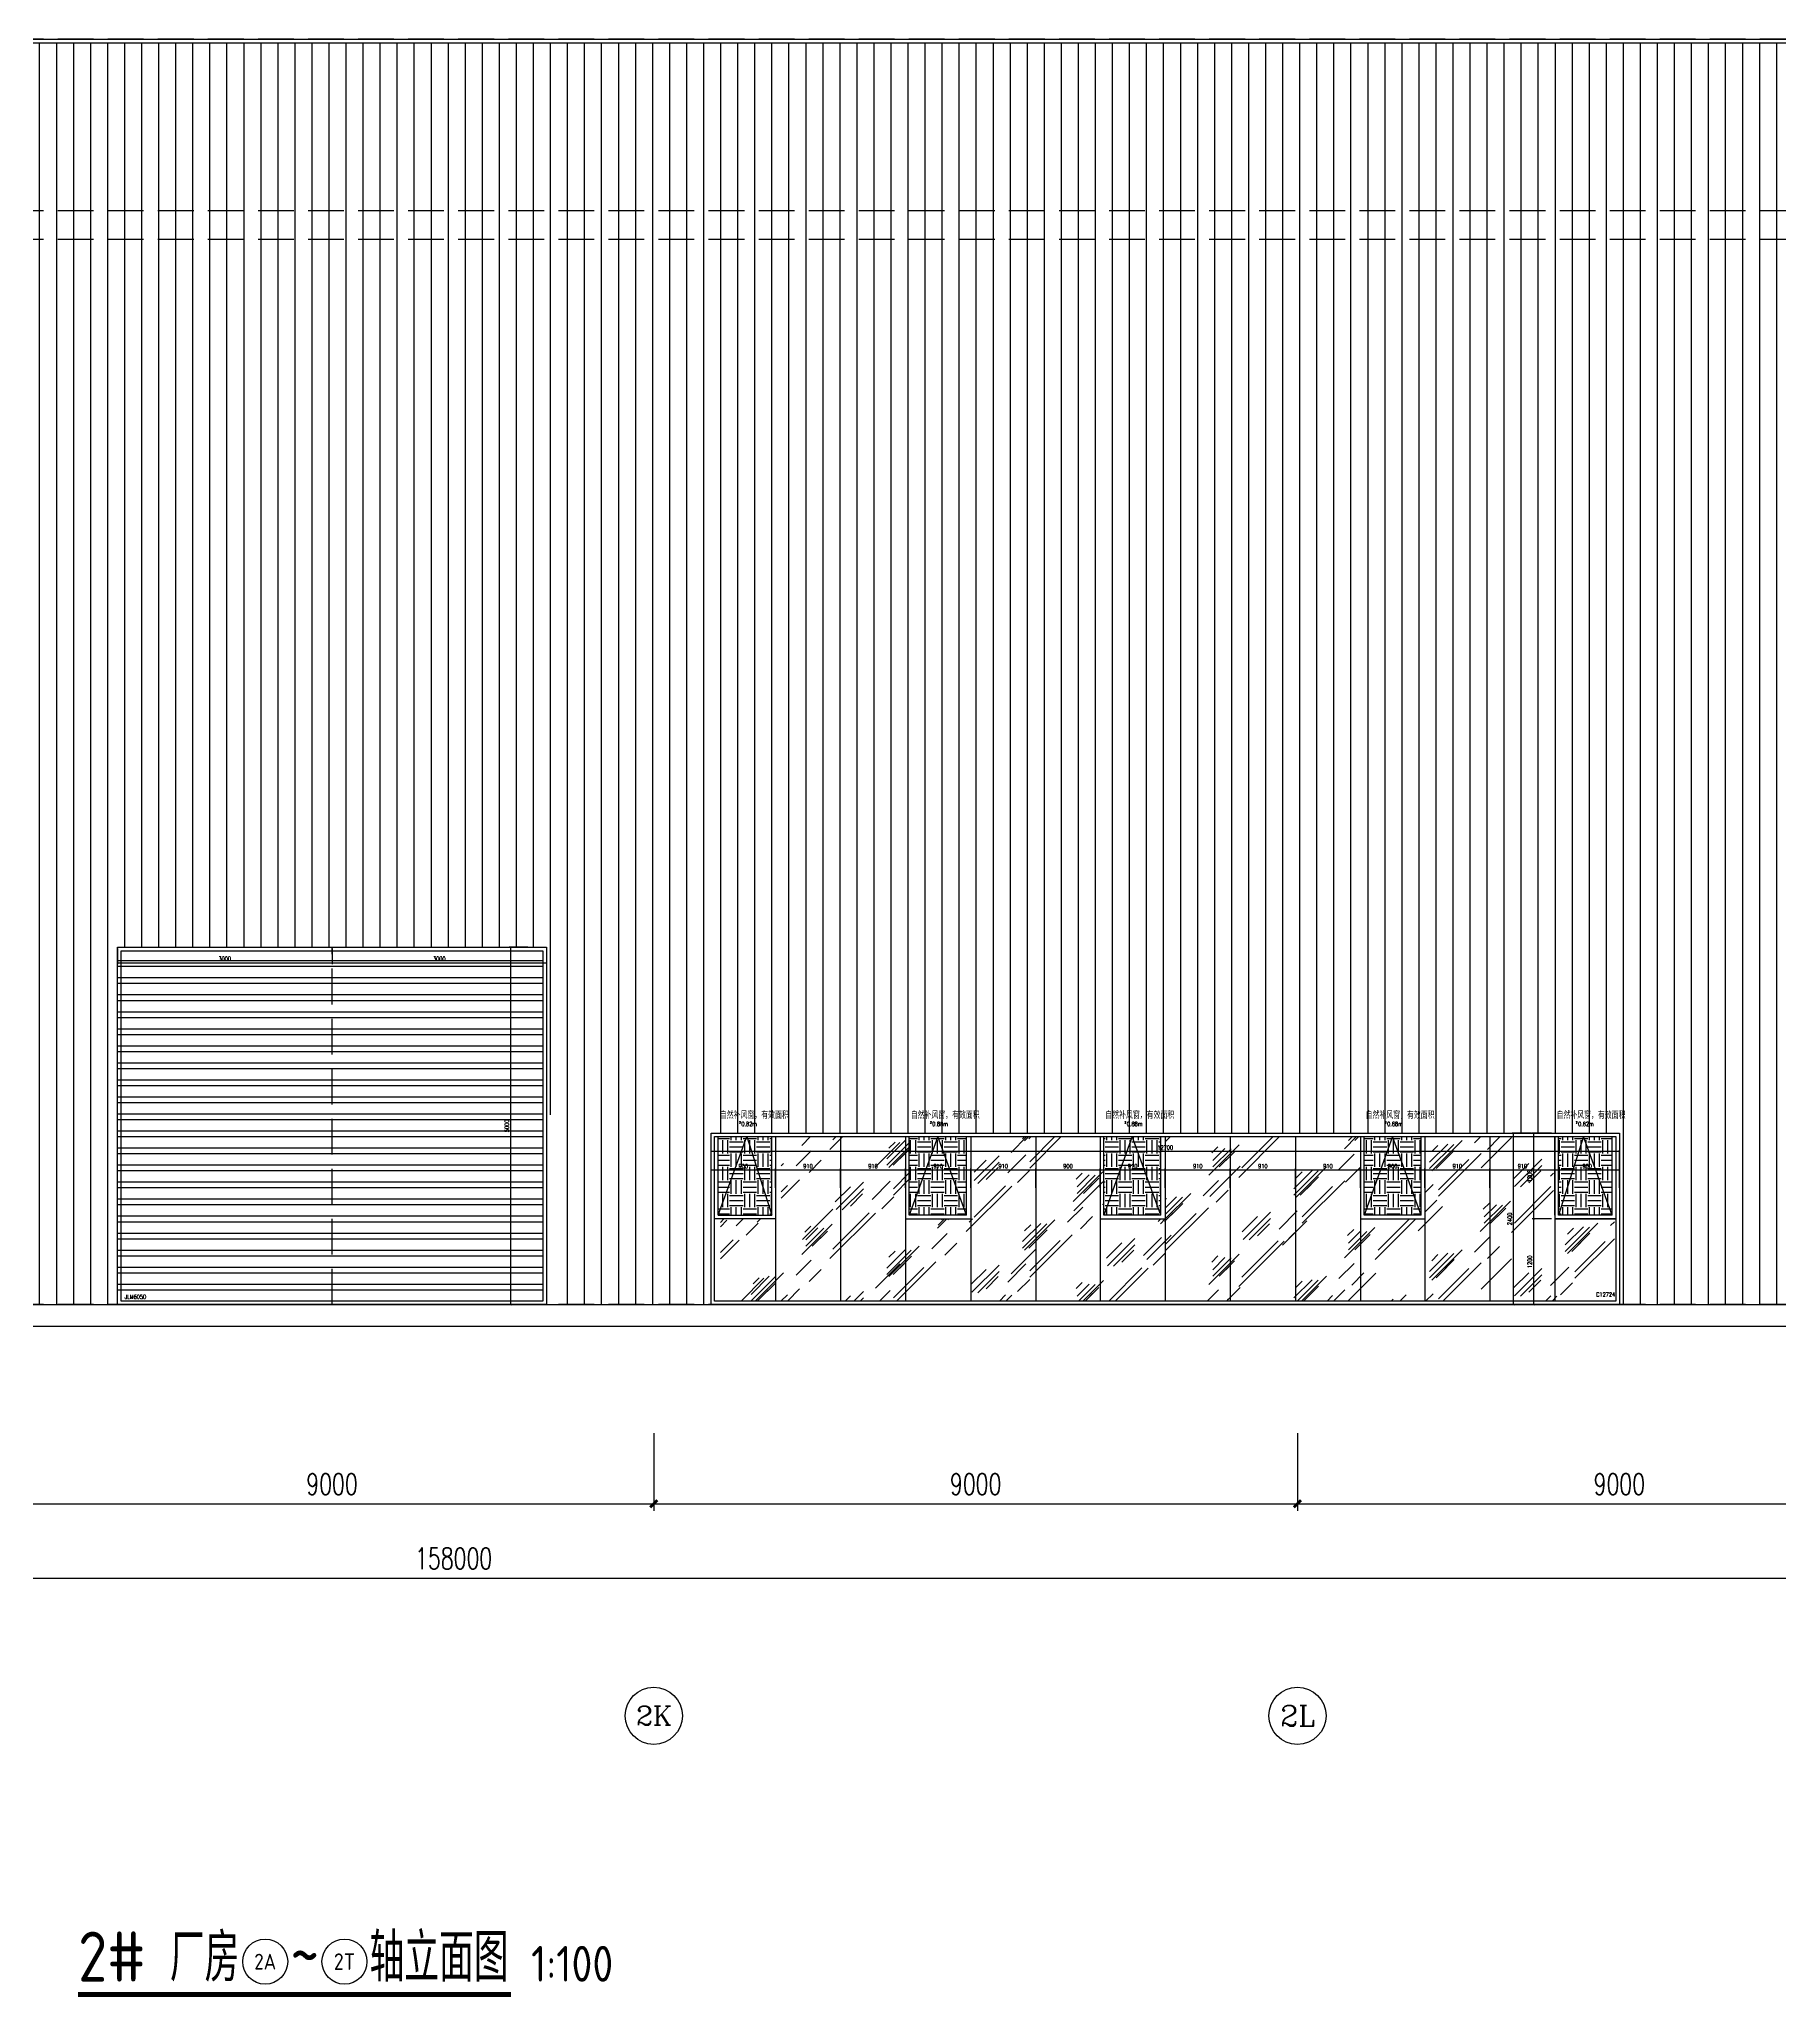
# Model space of a CAD drawing. Extents: x -2377130 to 293730, y -2 to 754590.
# Drawn here: x -830154 to -805815, y 507556 to 534937 of the extents above; entities that cross this region are included whole.
import ezdxf
from ezdxf.enums import TextEntityAlignment as Align

# ---------------------------------------------------------------- set-up
doc = ezdxf.new("R2010")
doc.units = 0
doc.header["$LTSCALE"] = 1000
doc.header["$MEASUREMENT"] = 0
doc.linetypes.add('__DASH', pattern=[0.35, 0.25, -0.1])
doc.linetypes.add('DOTE', pattern=[2.42, 2, -0.2, 0.02, -0.2])
doc.layers.get('Defpoints').update_dxf_attribs({"color": 210})
for name, color, linetype in [('A-AXIS-D', 1, 'Continuous'), ('A-AXIS-DOTE', 14, 'DOTE'), ('A-HATCH-2', 251, 'Continuous'), ('A-LIN-V', 9, 'Continuous'), ('A-WINDOW', 140, 'Continuous'), ('A-门窗表显示尺寸', 160, 'Continuous'), ('AS-WALL', 40, 'Continuous'), ('DIM_SYMB', 3, 'Continuous'), ('PUB_TEXT', 7, 'Continuous'), ('SPACE', 7, 'Continuous'), ('SPACE_HATCH', 8, 'Continuous')]:
    doc.layers.add(name, color=color, linetype=linetype)
doc.layers.add('A-WALL-HATCH', color=8, linetype='Continuous', lineweight=13)
doc.styles.add('_TCH_AXIS', font='COMPLEX', dxfattribs={"bigfont": 'GBCBIG'})
doc.styles.add('_TCH_DIM_T3', font='SIMPLEX', dxfattribs={"width": 0.705882, "bigfont": 'GBCBIG'})
doc.styles.add('_TCH_SPACE', font='SIMPLEX', dxfattribs={"height": 5, "bigfont": 'GBCBIG'})
doc.styles.add('A-DIM_T3', font='SIMPLEX', dxfattribs={"width": 0.705882, "bigfont": 'GBCBIG'})
doc.styles.add('A-STANDARD', font='SIMPLEX', dxfattribs={"bigfont": 'GBCBIG'})
doc.styles.get("Standard").update_dxf_attribs({"font": 'gbenor.shx', "bigfont": 'gbcbig.shx'})
doc.dimstyles.new('_TCH_ARCH&&100', dxfattribs={"dimtxt": 297.5, "dimasz": 100, "dimexe": 100, "dimexo": 100, "dimgap": 126.25, "dimtad": 1, "dimdec": 0, "dimzin": 0, "dimdsep": 46, "dimtxsty": '_TCH_DIM_T3', "dimblk": 'ARCHTICK', "dimcen": 0.09, "dimclrt": 7, "dimazin": 2, "dimtfac": 1, "dimtdec": 0, "dimtix": 1, "dimtmove": 2, "dimatfit": 3, "dimfxl": 0, "dimtolj": 1, "dimtzin": 0, "dimarcsym": 0})
doc.dimstyles.new('A-DIM&&20', dxfattribs={"dimtxt": 59.5, "dimasz": 20, "dimexe": 20, "dimexo": 20, "dimgap": 25.25, "dimtad": 1, "dimdec": 0, "dimzin": 0, "dimdsep": 46, "dimtxsty": 'A-DIM_T3', "dimblk": 'ARCHTICK', "dimcen": 0.09, "dimclrt": 7, "dimazin": 2, "dimtfac": 1, "dimtdec": 0, "dimtix": 1, "dimtmove": 2, "dimatfit": 3, "dimfxl": 0, "dimtolj": 1, "dimtzin": 0, "dimarcsym": 0})
pattern_1 = [(0, (0, 0), (187.5, 187.5), [187.5, -187.5]), (0, (0, 70.31), (187.5, 187.5), [187.5, -187.5]), (0, (0, 140.62), (187.5, 187.5), [187.5, -187.5]), (90, (23.44, 164.06), (-187.5, 187.5), [187.5, -187.5]), (90, (93.75, 164.06), (-187.5, 187.5), [187.5, -187.5]), (90, (164.06, 164.06), (-187.5, 187.5), [187.5, -187.5])]

# ---------------------------------------------------------------- blocks, each defined once
blk = doc.blocks.new('_ArchTick')
at = {"color": 0, "linetype": 'ByBlock', "const_width": 0.4}
blk.add_lwpolyline([(-0.5, -0.5), (0.5, 0.5)], dxfattribs=at)
blk = doc.blocks.new('*D1117')
at = {"layer": 'A-AXIS-D', "color": 0, "lineweight": -2}
for p, q in [((-903359, 515440), (-903359, 513313)), ((-745359, 515440), (-745359, 513313)), ((-903359, 513413), (-745359, 513413))]:
    blk.add_line(p, q, dxfattribs=at)
at = {"layer": 'Defpoints', "color": 0}
for p in [(-903359, 515540), (-745359, 515540), (-745359, 513413)]:
    blk.add_point(p, dxfattribs=at)
at = {"layer": 'A-AXIS-D', "color": 0, "lineweight": -2, "xscale": 100, "yscale": 100, "zscale": 100, "rotation": 180}
blk.add_blockref('_ArchTick', (-903359, 513413), dxfattribs=at)
at = {"layer": 'A-AXIS-D', "color": 0, "lineweight": -2, "xscale": 100, "yscale": 100, "zscale": 100}
blk.add_blockref('_ArchTick', (-745359, 513413), dxfattribs=at)
at = {"layer": 'A-AXIS-D', "color": 7, "insert": (-824359, 513688), "char_height": 297.5, "attachment_point": 5, "style": '_TCH_DIM_T3'}
blk.add_mtext('\\A1;158000', dxfattribs=at)
blk = doc.blocks.new('*D1104')
at = {"layer": 'A-AXIS-D', "color": 0, "lineweight": -2}
for p, q in [((-812559, 515440), (-812559, 514353)), ((-803559, 515440), (-803559, 514353)), ((-812559, 514453), (-803559, 514453))]:
    blk.add_line(p, q, dxfattribs=at)
at = {"layer": 'Defpoints', "color": 0}
for p in [(-812559, 515540), (-803559, 515540), (-803559, 514453)]:
    blk.add_point(p, dxfattribs=at)
at = {"layer": 'A-AXIS-D', "color": 0, "lineweight": -2, "xscale": 100, "yscale": 100, "zscale": 100, "rotation": 180}
blk.add_blockref('_ArchTick', (-812559, 514453), dxfattribs=at)
at = {"layer": 'A-AXIS-D', "color": 0, "lineweight": -2, "xscale": 100, "yscale": 100, "zscale": 100}
blk.add_blockref('_ArchTick', (-803559, 514453), dxfattribs=at)
at = {"layer": 'A-AXIS-D', "color": 7, "insert": (-808059, 514728), "char_height": 297.5, "attachment_point": 5, "style": '_TCH_DIM_T3'}
blk.add_mtext('\\A1;9000', dxfattribs=at)
blk = doc.blocks.new('*D1103')
at = {"layer": 'A-AXIS-D', "color": 0, "lineweight": -2}
for p, q in [((-821559, 515440), (-821559, 514353)), ((-812559, 515440), (-812559, 514353)), ((-821559, 514453), (-812559, 514453))]:
    blk.add_line(p, q, dxfattribs=at)
at = {"layer": 'Defpoints', "color": 0}
for p in [(-821559, 515540), (-812559, 515540), (-812559, 514453)]:
    blk.add_point(p, dxfattribs=at)
at = {"layer": 'A-AXIS-D', "color": 0, "lineweight": -2, "xscale": 100, "yscale": 100, "zscale": 100, "rotation": 180}
blk.add_blockref('_ArchTick', (-821559, 514453), dxfattribs=at)
at = {"layer": 'A-AXIS-D', "color": 0, "lineweight": -2, "xscale": 100, "yscale": 100, "zscale": 100}
blk.add_blockref('_ArchTick', (-812559, 514453), dxfattribs=at)
at = {"layer": 'A-AXIS-D', "color": 7, "insert": (-817059, 514728), "char_height": 297.5, "attachment_point": 5, "style": '_TCH_DIM_T3'}
blk.add_mtext('\\A1;9000', dxfattribs=at)
blk = doc.blocks.new('*D1102')
at = {"layer": 'A-AXIS-D', "color": 0, "lineweight": -2}
for p, q in [((-830559, 515440), (-830559, 514353)), ((-821559, 515440), (-821559, 514353)), ((-830559, 514453), (-821559, 514453))]:
    blk.add_line(p, q, dxfattribs=at)
at = {"layer": 'Defpoints', "color": 0}
for p in [(-830559, 515540), (-821559, 515540), (-821559, 514453)]:
    blk.add_point(p, dxfattribs=at)
at = {"layer": 'A-AXIS-D', "color": 0, "lineweight": -2, "xscale": 100, "yscale": 100, "zscale": 100, "rotation": 180}
blk.add_blockref('_ArchTick', (-830559, 514453), dxfattribs=at)
at = {"layer": 'A-AXIS-D', "color": 0, "lineweight": -2, "xscale": 100, "yscale": 100, "zscale": 100}
blk.add_blockref('_ArchTick', (-821559, 514453), dxfattribs=at)
at = {"layer": 'A-AXIS-D', "color": 7, "insert": (-826059, 514728), "char_height": 297.5, "attachment_point": 5, "style": '_TCH_DIM_T3'}
blk.add_mtext('\\A1;9000', dxfattribs=at)
blk = doc.blocks.new('*D928')
at = {"layer": 'A-门窗表显示尺寸', "color": 0, "lineweight": -2}
for p, q in [((-809289, 519637), (-809557, 519637)), ((-809537, 517237), (-809537, 519637)), ((-809289, 517237), (-809557, 517237))]:
    blk.add_line(p, q, dxfattribs=at)
at = {"layer": 'Defpoints', "color": 0}
for p in [(-809537, 519637), (-809269, 519637), (-809269, 517237)]:
    blk.add_point(p, dxfattribs=at)
at = {"layer": 'A-门窗表显示尺寸', "color": 0, "lineweight": -2, "xscale": 20, "yscale": 20, "zscale": 20}
for p, rotation in [((-809537, 519637), 90), ((-809537, 517237), 270)]:
    blk.add_blockref('_ArchTick', p, dxfattribs=dict(at, rotation=rotation))
at = {"layer": 'A-门窗表显示尺寸', "color": 7, "insert": (-809592, 518437), "char_height": 59.5, "attachment_point": 5, "rotation": 90, "style": 'A-DIM_T3'}
blk.add_mtext('\\A1;2400', dxfattribs=at)
blk = doc.blocks.new('*D929')
at = {"layer": 'A-门窗表显示尺寸', "color": 0, "lineweight": -2}
for p, q in [((-820759, 519132), (-820759, 519400)), ((-808059, 519380), (-820759, 519380)), ((-808059, 519132), (-808059, 519400))]:
    blk.add_line(p, q, dxfattribs=at)
at = {"layer": 'Defpoints', "color": 0}
for p in [(-820759, 519380), (-820759, 519112), (-808059, 519112)]:
    blk.add_point(p, dxfattribs=at)
at = {"layer": 'A-门窗表显示尺寸', "color": 0, "lineweight": -2, "xscale": 20, "yscale": 20, "zscale": 20}
for p, rotation in [((-820759, 519380), 180.0000000001045), ((-808059, 519380), 1.045563635670987e-10)]:
    blk.add_blockref('_ArchTick', p, dxfattribs=dict(at, rotation=rotation))
at = {"layer": 'A-门窗表显示尺寸', "color": 7, "insert": (-814409, 519435), "char_height": 59.5, "attachment_point": 5, "style": 'A-DIM_T3'}
blk.add_mtext('\\A1;12700', dxfattribs=at)
blk = doc.blocks.new('*D930')
at = {"layer": 'A-门窗表显示尺寸', "color": 0, "lineweight": -2}
for p, q in [((-808959, 518872), (-808959, 519140)), ((-808059, 519120), (-808959, 519120)), ((-808059, 518872), (-808059, 519140))]:
    blk.add_line(p, q, dxfattribs=at)
at = {"layer": 'Defpoints', "color": 0}
for p in [(-808959, 519120), (-808959, 518852), (-808059, 518852)]:
    blk.add_point(p, dxfattribs=at)
at = {"layer": 'A-门窗表显示尺寸', "color": 0, "lineweight": -2, "xscale": 20, "yscale": 20, "zscale": 20}
for p, rotation in [((-808959, 519120), 180.0000000001038), ((-808059, 519120), 1.037570029893686e-10)]:
    blk.add_blockref('_ArchTick', p, dxfattribs=dict(at, rotation=rotation))
at = {"layer": 'A-门窗表显示尺寸', "color": 7, "insert": (-808509, 519175), "char_height": 59.5, "attachment_point": 5, "style": 'A-DIM_T3'}
blk.add_mtext('\\A1;900', dxfattribs=at)
blk = doc.blocks.new('*D937')
at = {"layer": 'A-门窗表显示尺寸', "color": 0, "lineweight": -2}
for p, q in [((-809869, 518872), (-809869, 519140)), ((-808959, 519120), (-809869, 519120)), ((-808959, 518872), (-808959, 519140))]:
    blk.add_line(p, q, dxfattribs=at)
at = {"layer": 'Defpoints', "color": 0}
for p in [(-809869, 519120), (-809869, 518852), (-808959, 518852)]:
    blk.add_point(p, dxfattribs=at)
at = {"layer": 'A-门窗表显示尺寸', "color": 0, "lineweight": -2, "xscale": 20, "yscale": 20, "zscale": 20}
for p, rotation in [((-809869, 519120), 180.0000000001026), ((-808959, 519120), 1.025579621227735e-10)]:
    blk.add_blockref('_ArchTick', p, dxfattribs=dict(at, rotation=rotation))
at = {"layer": 'A-门窗表显示尺寸', "color": 7, "insert": (-809414, 519175), "char_height": 59.5, "attachment_point": 5, "style": 'A-DIM_T3'}
blk.add_mtext('\\A1;910', dxfattribs=at)
blk = doc.blocks.new('*D938')
at = {"layer": 'A-门窗表显示尺寸', "color": 0, "lineweight": -2}
for p, q in [((-810779, 518872), (-810779, 519140)), ((-809869, 519120), (-810779, 519120)), ((-809869, 518872), (-809869, 519140))]:
    blk.add_line(p, q, dxfattribs=at)
at = {"layer": 'Defpoints', "color": 0}
for p in [(-810779, 519120), (-810779, 518852), (-809869, 518852)]:
    blk.add_point(p, dxfattribs=at)
at = {"layer": 'A-门窗表显示尺寸', "color": 0, "lineweight": -2, "xscale": 20, "yscale": 20, "zscale": 20}
for p, rotation in [((-810779, 519120), 180.0000000001026), ((-809869, 519120), 1.025579621227735e-10)]:
    blk.add_blockref('_ArchTick', p, dxfattribs=dict(at, rotation=rotation))
at = {"layer": 'A-门窗表显示尺寸', "color": 7, "insert": (-810324, 519175), "char_height": 59.5, "attachment_point": 5, "style": 'A-DIM_T3'}
blk.add_mtext('\\A1;910', dxfattribs=at)
blk = doc.blocks.new('*D939')
at = {"layer": 'A-门窗表显示尺寸', "color": 0, "lineweight": -2}
for p, q in [((-811679, 518872), (-811679, 519140)), ((-810779, 519120), (-811679, 519120)), ((-810779, 518872), (-810779, 519140))]:
    blk.add_line(p, q, dxfattribs=at)
at = {"layer": 'Defpoints', "color": 0}
for p in [(-811679, 519120), (-811679, 518852), (-810779, 518852)]:
    blk.add_point(p, dxfattribs=at)
at = {"layer": 'A-门窗表显示尺寸', "color": 0, "lineweight": -2, "xscale": 20, "yscale": 20, "zscale": 20}
for p, rotation in [((-811679, 519120), 180.0000000001038), ((-810779, 519120), 1.037570029893686e-10)]:
    blk.add_blockref('_ArchTick', p, dxfattribs=dict(at, rotation=rotation))
at = {"layer": 'A-门窗表显示尺寸', "color": 7, "insert": (-811229, 519175), "char_height": 59.5, "attachment_point": 5, "style": 'A-DIM_T3'}
blk.add_mtext('\\A1;900', dxfattribs=at)
blk = doc.blocks.new('*D940')
at = {"layer": 'A-门窗表显示尺寸', "color": 0, "lineweight": -2}
for p, q in [((-812589, 518872), (-812589, 519140)), ((-811679, 519120), (-812589, 519120)), ((-811679, 518872), (-811679, 519140))]:
    blk.add_line(p, q, dxfattribs=at)
at = {"layer": 'Defpoints', "color": 0}
for p in [(-812589, 519120), (-812589, 518852), (-811679, 518852)]:
    blk.add_point(p, dxfattribs=at)
at = {"layer": 'A-门窗表显示尺寸', "color": 0, "lineweight": -2, "xscale": 20, "yscale": 20, "zscale": 20}
for p, rotation in [((-812589, 519120), 180.0000000001026), ((-811679, 519120), 1.025579621227735e-10)]:
    blk.add_blockref('_ArchTick', p, dxfattribs=dict(at, rotation=rotation))
at = {"layer": 'A-门窗表显示尺寸', "color": 7, "insert": (-812134, 519175), "char_height": 59.5, "attachment_point": 5, "style": 'A-DIM_T3'}
blk.add_mtext('\\A1;910', dxfattribs=at)
blk = doc.blocks.new('*D941')
at = {"layer": 'A-门窗表显示尺寸', "color": 0, "lineweight": -2}
for p, q in [((-813499, 518872), (-813499, 519140)), ((-812589, 519120), (-813499, 519120)), ((-812589, 518872), (-812589, 519140))]:
    blk.add_line(p, q, dxfattribs=at)
at = {"layer": 'Defpoints', "color": 0}
for p in [(-813499, 519120), (-813499, 518852), (-812589, 518852)]:
    blk.add_point(p, dxfattribs=at)
at = {"layer": 'A-门窗表显示尺寸', "color": 0, "lineweight": -2, "xscale": 20, "yscale": 20, "zscale": 20}
for p, rotation in [((-813499, 519120), 180.0000000001026), ((-812589, 519120), 1.025579621227735e-10)]:
    blk.add_blockref('_ArchTick', p, dxfattribs=dict(at, rotation=rotation))
at = {"layer": 'A-门窗表显示尺寸', "color": 7, "insert": (-813044, 519175), "char_height": 59.5, "attachment_point": 5, "style": 'A-DIM_T3'}
blk.add_mtext('\\A1;910', dxfattribs=at)
blk = doc.blocks.new('*D942')
at = {"layer": 'A-门窗表显示尺寸', "color": 0, "lineweight": -2}
for p, q in [((-814409, 518872), (-814409, 519140)), ((-813499, 519120), (-814409, 519120)), ((-813499, 518872), (-813499, 519140))]:
    blk.add_line(p, q, dxfattribs=at)
at = {"layer": 'Defpoints', "color": 0}
for p in [(-814409, 519120), (-814409, 518852), (-813499, 518852)]:
    blk.add_point(p, dxfattribs=at)
at = {"layer": 'A-门窗表显示尺寸', "color": 0, "lineweight": -2, "xscale": 20, "yscale": 20, "zscale": 20}
for p, rotation in [((-814409, 519120), 180.0000000001026), ((-813499, 519120), 1.025579621227735e-10)]:
    blk.add_blockref('_ArchTick', p, dxfattribs=dict(at, rotation=rotation))
at = {"layer": 'A-门窗表显示尺寸', "color": 7, "insert": (-813954, 519175), "char_height": 59.5, "attachment_point": 5, "style": 'A-DIM_T3'}
blk.add_mtext('\\A1;910', dxfattribs=at)
blk = doc.blocks.new('*D943')
at = {"layer": 'A-门窗表显示尺寸', "color": 0, "lineweight": -2}
for p, q in [((-815319, 518872), (-815319, 519140)), ((-814409, 519120), (-815319, 519120)), ((-814409, 518872), (-814409, 519140))]:
    blk.add_line(p, q, dxfattribs=at)
at = {"layer": 'Defpoints', "color": 0}
for p in [(-815319, 519120), (-815319, 518852), (-814409, 518852)]:
    blk.add_point(p, dxfattribs=at)
at = {"layer": 'A-门窗表显示尺寸', "color": 0, "lineweight": -2, "xscale": 20, "yscale": 20, "zscale": 20}
for p, rotation in [((-815319, 519120), 180.0000000001026), ((-814409, 519120), 1.025579621227735e-10)]:
    blk.add_blockref('_ArchTick', p, dxfattribs=dict(at, rotation=rotation))
at = {"layer": 'A-门窗表显示尺寸', "color": 7, "insert": (-814864, 519175), "char_height": 59.5, "attachment_point": 5, "style": 'A-DIM_T3'}
blk.add_mtext('\\A1;910', dxfattribs=at)
blk = doc.blocks.new('*D944')
at = {"layer": 'A-门窗表显示尺寸', "color": 0, "lineweight": -2}
for p, q in [((-816219, 518872), (-816219, 519140)), ((-815319, 519120), (-816219, 519120)), ((-815319, 518872), (-815319, 519140))]:
    blk.add_line(p, q, dxfattribs=at)
at = {"layer": 'Defpoints', "color": 0}
for p in [(-816219, 519120), (-816219, 518852), (-815319, 518852)]:
    blk.add_point(p, dxfattribs=at)
at = {"layer": 'A-门窗表显示尺寸', "color": 0, "lineweight": -2, "xscale": 20, "yscale": 20, "zscale": 20}
for p, rotation in [((-816219, 519120), 180.0000000001038), ((-815319, 519120), 1.037570029893686e-10)]:
    blk.add_blockref('_ArchTick', p, dxfattribs=dict(at, rotation=rotation))
at = {"layer": 'A-门窗表显示尺寸', "color": 7, "insert": (-815769, 519175), "char_height": 59.5, "attachment_point": 5, "style": 'A-DIM_T3'}
blk.add_mtext('\\A1;900', dxfattribs=at)
blk = doc.blocks.new('*D945')
at = {"layer": 'A-门窗表显示尺寸', "color": 0, "lineweight": -2}
for p, q in [((-817129, 518872), (-817129, 519140)), ((-816219, 519120), (-817129, 519120)), ((-816219, 518872), (-816219, 519140))]:
    blk.add_line(p, q, dxfattribs=at)
at = {"layer": 'Defpoints', "color": 0}
for p in [(-817129, 519120), (-817129, 518852), (-816219, 518852)]:
    blk.add_point(p, dxfattribs=at)
at = {"layer": 'A-门窗表显示尺寸', "color": 0, "lineweight": -2, "xscale": 20, "yscale": 20, "zscale": 20}
for p, rotation in [((-817129, 519120), 180.0000000001026), ((-816219, 519120), 1.025579621227735e-10)]:
    blk.add_blockref('_ArchTick', p, dxfattribs=dict(at, rotation=rotation))
at = {"layer": 'A-门窗表显示尺寸', "color": 7, "insert": (-816674, 519175), "char_height": 59.5, "attachment_point": 5, "style": 'A-DIM_T3'}
blk.add_mtext('\\A1;910', dxfattribs=at)
blk = doc.blocks.new('*D931')
at = {"layer": 'A-门窗表显示尺寸', "color": 0, "lineweight": -2}
for p, q in [((-818039, 518872), (-818039, 519140)), ((-817129, 519120), (-818039, 519120)), ((-817129, 518872), (-817129, 519140))]:
    blk.add_line(p, q, dxfattribs=at)
at = {"layer": 'Defpoints', "color": 0}
for p in [(-818039, 519120), (-818039, 518852), (-817129, 518852)]:
    blk.add_point(p, dxfattribs=at)
at = {"layer": 'A-门窗表显示尺寸', "color": 0, "lineweight": -2, "xscale": 20, "yscale": 20, "zscale": 20}
for p, rotation in [((-818039, 519120), 180.0000000001026), ((-817129, 519120), 1.025579621227735e-10)]:
    blk.add_blockref('_ArchTick', p, dxfattribs=dict(at, rotation=rotation))
at = {"layer": 'A-门窗表显示尺寸', "color": 7, "insert": (-817584, 519175), "char_height": 59.5, "attachment_point": 5, "style": 'A-DIM_T3'}
blk.add_mtext('\\A1;910', dxfattribs=at)
blk = doc.blocks.new('*D932')
at = {"layer": 'A-门窗表显示尺寸', "color": 0, "lineweight": -2}
for p, q in [((-818949, 518872), (-818949, 519140)), ((-818039, 519120), (-818949, 519120)), ((-818039, 518872), (-818039, 519140))]:
    blk.add_line(p, q, dxfattribs=at)
at = {"layer": 'Defpoints', "color": 0}
for p in [(-818949, 519120), (-818949, 518852), (-818039, 518852)]:
    blk.add_point(p, dxfattribs=at)
at = {"layer": 'A-门窗表显示尺寸', "color": 0, "lineweight": -2, "xscale": 20, "yscale": 20, "zscale": 20}
for p, rotation in [((-818949, 519120), 180.0000000001026), ((-818039, 519120), 1.025579621227735e-10)]:
    blk.add_blockref('_ArchTick', p, dxfattribs=dict(at, rotation=rotation))
at = {"layer": 'A-门窗表显示尺寸', "color": 7, "insert": (-818494, 519175), "char_height": 59.5, "attachment_point": 5, "style": 'A-DIM_T3'}
blk.add_mtext('\\A1;910', dxfattribs=at)
blk = doc.blocks.new('*D933')
at = {"layer": 'A-门窗表显示尺寸', "color": 0, "lineweight": -2}
for p, q in [((-819859, 518872), (-819859, 519140)), ((-818949, 519120), (-819859, 519120)), ((-818949, 518872), (-818949, 519140))]:
    blk.add_line(p, q, dxfattribs=at)
at = {"layer": 'Defpoints', "color": 0}
for p in [(-819859, 519120), (-819859, 518852), (-818949, 518852)]:
    blk.add_point(p, dxfattribs=at)
at = {"layer": 'A-门窗表显示尺寸', "color": 0, "lineweight": -2, "xscale": 20, "yscale": 20, "zscale": 20}
for p, rotation in [((-819859, 519120), 180.0000000001026), ((-818949, 519120), 1.025579621227735e-10)]:
    blk.add_blockref('_ArchTick', p, dxfattribs=dict(at, rotation=rotation))
at = {"layer": 'A-门窗表显示尺寸', "color": 7, "insert": (-819404, 519175), "char_height": 59.5, "attachment_point": 5, "style": 'A-DIM_T3'}
blk.add_mtext('\\A1;910', dxfattribs=at)
blk = doc.blocks.new('*D934')
at = {"layer": 'A-门窗表显示尺寸', "color": 0, "lineweight": -2}
for p, q in [((-820759, 518872), (-820759, 519140)), ((-819859, 519120), (-820759, 519120)), ((-819859, 518872), (-819859, 519140))]:
    blk.add_line(p, q, dxfattribs=at)
at = {"layer": 'Defpoints', "color": 0}
for p in [(-820759, 519120), (-820759, 518852), (-819859, 518852)]:
    blk.add_point(p, dxfattribs=at)
at = {"layer": 'A-门窗表显示尺寸', "color": 0, "lineweight": -2, "xscale": 20, "yscale": 20, "zscale": 20}
for p, rotation in [((-820759, 519120), 180.0000000001038), ((-819859, 519120), 1.037570029893686e-10)]:
    blk.add_blockref('_ArchTick', p, dxfattribs=dict(at, rotation=rotation))
at = {"layer": 'A-门窗表显示尺寸', "color": 7, "insert": (-820309, 519175), "char_height": 59.5, "attachment_point": 5, "style": 'A-DIM_T3'}
blk.add_mtext('\\A1;900', dxfattribs=at)
blk = doc.blocks.new('*D935')
at = {"layer": 'A-门窗表显示尺寸', "color": 0, "lineweight": -2}
for p, q in [((-809009, 518437), (-809277, 518437)), ((-809257, 517237), (-809257, 518437)), ((-809009, 517237), (-809277, 517237))]:
    blk.add_line(p, q, dxfattribs=at)
at = {"layer": 'Defpoints', "color": 0}
for p in [(-809257, 518437), (-808989, 518437), (-808989, 517237)]:
    blk.add_point(p, dxfattribs=at)
at = {"layer": 'A-门窗表显示尺寸', "color": 0, "lineweight": -2, "xscale": 20, "yscale": 20, "zscale": 20}
for p, rotation in [((-809257, 518437), 90), ((-809257, 517237), 270)]:
    blk.add_blockref('_ArchTick', p, dxfattribs=dict(at, rotation=rotation))
at = {"layer": 'A-门窗表显示尺寸', "color": 7, "insert": (-809312, 517837), "char_height": 59.5, "attachment_point": 5, "rotation": 90, "style": 'A-DIM_T3'}
blk.add_mtext('\\A1;1200', dxfattribs=at)
blk = doc.blocks.new('*D936')
at = {"layer": 'A-门窗表显示尺寸', "color": 0, "lineweight": -2}
for p, q in [((-809009, 519637), (-809277, 519637)), ((-809257, 518437), (-809257, 519637)), ((-809009, 518437), (-809277, 518437))]:
    blk.add_line(p, q, dxfattribs=at)
at = {"layer": 'Defpoints', "color": 0}
for p in [(-809257, 519637), (-808989, 519637), (-808989, 518437)]:
    blk.add_point(p, dxfattribs=at)
at = {"layer": 'A-门窗表显示尺寸', "color": 0, "lineweight": -2, "xscale": 20, "yscale": 20, "zscale": 20}
for p, rotation in [((-809257, 519637), 90), ((-809257, 518437), 270)]:
    blk.add_blockref('_ArchTick', p, dxfattribs=dict(at, rotation=rotation))
at = {"layer": 'A-门窗表显示尺寸', "color": 7, "insert": (-809312, 519037), "char_height": 59.5, "attachment_point": 5, "rotation": 90, "style": 'A-DIM_T3'}
blk.add_mtext('\\A1;1200', dxfattribs=at)
blk = doc.blocks.new('*D1039')
at = {"layer": 'A-门窗表显示尺寸', "color": 0, "lineweight": -2}
for p, q in [((-826059, 522217), (-826059, 522000)), ((-823059, 522217), (-823059, 522000)), ((-826059, 522020), (-823059, 522020))]:
    blk.add_line(p, q, dxfattribs=at)
at = {"layer": 'Defpoints', "color": 0}
for p in [(-826059, 522237), (-823059, 522237), (-823059, 522020)]:
    blk.add_point(p, dxfattribs=at)
at = {"layer": 'A-门窗表显示尺寸', "color": 0, "lineweight": -2, "xscale": 20, "yscale": 20, "zscale": 20, "rotation": 180}
blk.add_blockref('_ArchTick', (-826059, 522020), dxfattribs=at)
at = {"layer": 'A-门窗表显示尺寸', "color": 0, "lineweight": -2, "xscale": 20, "yscale": 20, "zscale": 20}
blk.add_blockref('_ArchTick', (-823059, 522020), dxfattribs=at)
at = {"layer": 'A-门窗表显示尺寸', "color": 7, "insert": (-824559, 522075), "char_height": 59.5, "attachment_point": 5, "style": 'A-DIM_T3'}
blk.add_mtext('\\A1;3000', dxfattribs=at)
blk = doc.blocks.new('*D1040')
at = {"layer": 'A-门窗表显示尺寸', "color": 0, "lineweight": -2}
for p, q in [((-829059, 522217), (-829059, 522000)), ((-826059, 522217), (-826059, 522000)), ((-829059, 522020), (-826059, 522020))]:
    blk.add_line(p, q, dxfattribs=at)
at = {"layer": 'Defpoints', "color": 0}
for p in [(-829059, 522237), (-826059, 522237), (-826059, 522020)]:
    blk.add_point(p, dxfattribs=at)
at = {"layer": 'A-门窗表显示尺寸', "color": 0, "lineweight": -2, "xscale": 20, "yscale": 20, "zscale": 20, "rotation": 180}
blk.add_blockref('_ArchTick', (-829059, 522020), dxfattribs=at)
at = {"layer": 'A-门窗表显示尺寸', "color": 0, "lineweight": -2, "xscale": 20, "yscale": 20, "zscale": 20}
blk.add_blockref('_ArchTick', (-826059, 522020), dxfattribs=at)
at = {"layer": 'A-门窗表显示尺寸', "color": 7, "insert": (-827559, 522075), "char_height": 59.5, "attachment_point": 5, "style": 'A-DIM_T3'}
blk.add_mtext('\\A1;3000', dxfattribs=at)
blk = doc.blocks.new('*D1041')
at = {"layer": 'A-门窗表显示尺寸', "color": 0, "lineweight": -2}
for p, q in [((-823319, 522237), (-823580, 522237)), ((-823560, 517237), (-823560, 522237)), ((-823319, 517237), (-823580, 517237))]:
    blk.add_line(p, q, dxfattribs=at)
at = {"layer": 'Defpoints', "color": 0}
for p in [(-823560, 522237), (-823299, 522237), (-823299, 517237)]:
    blk.add_point(p, dxfattribs=at)
at = {"layer": 'A-门窗表显示尺寸', "color": 0, "lineweight": -2, "xscale": 20, "yscale": 20, "zscale": 20}
for p, rotation in [((-823560, 522237), 90), ((-823560, 517237), 270)]:
    blk.add_blockref('_ArchTick', p, dxfattribs=dict(at, rotation=rotation))
at = {"layer": 'A-门窗表显示尺寸', "color": 7, "insert": (-823615, 519737), "char_height": 59.5, "attachment_point": 5, "rotation": 90, "style": 'A-DIM_T3'}
blk.add_mtext('\\A1;5000', dxfattribs=at)

msp = doc.modelspace()

# ---------------------------------------------------------------- hatches: boundary and pattern name
at = {"layer": 'A-HATCH-2'}
h = msp.add_hatch(dxfattribs=at)
h.set_pattern_fill('ANSI32', color=8, scale=50, angle=45)
h.set_pattern_definition([(180, (814920.83, 6e-11), (-1e-14, -238.125), []), (180, (814841.46, 79.38), (-1e-14, -238.125), [])])
h.paths.add_polyline_path([(-829059.3, 522187.5), (-823109.3, 522187.5), (-823109.3, 517287.5), (-829059.3, 517287.5)])
at = {"layer": 'A-WALL-HATCH'}
h = msp.add_hatch(dxfattribs=at)
h.set_pattern_fill('玻璃2', color=8, scale=100)
h.set_pattern_definition([(45, (1845629.7, 60), (0, 1527.35065), [600, -360, 600, -360, 240, -523.28157]), (45, (1845599.7, 90), (0, 1527.35065), [480, -600, 360, -360, 420, -463.28157]), (45, (1845599.7, 180), (0, 1527.35065), [360, -720, 240, -360, 540, -463.28157]), (45, (1845689.7, 90), (0, 1527.35065), [360, -720, 300, -1303.2815]), (45, (1845779.7, 180), (0, 1527.35065), [180, -900, 120, -1483.2815]), (45, (1845629.7, 330), (0, 1527.35065), [120, -900, 120, -480, 300, -763.28157]), (45, (1846169.7, 240), (0, 1527.35065), [600, -900, 720, -475.28157]), (45, (1846169.7, 150), (0, 1527.35065), [840, -600, 900, -355.28157]), (45, (1846319.7, 270), (0, -1697.0563), [600, -840, 480, -763.28157]), (45, (1846229.7, 450), (0, 1527.35065), [300, -1200, 360, -823.28157]), (45, (1846409.7, 360), (0, 1527.35065), [240, -1200, 240, -1003.2815])])
h.paths.add_polyline_path([(-808129.3, 517287.5), (-820629.3, 517287.5), (-820629.3, 518437.5), (-819779.3, 518437.5), (-819779.3, 519587.5), (-817979.3, 519587.5), (-817979.3, 518437.5), (-817079.3, 518437.5), (-817079.3, 519587.5), (-815279.3, 519587.5), (-815279.3, 518437.5), (-814409.3, 518437.5), (-814409.3, 519587.5), (-811679.3, 519587.5), (-811679.3, 518437.5), (-810779.3, 518437.5), (-810779.3, 519587.5), (-808979.3, 519587.5), (-808979.3, 518437.5), (-808129.3, 518437.5)])
at = {"layer": 'SPACE_HATCH'}
h = msp.add_hatch(dxfattribs=at)
h.set_pattern_fill('土壤', color=8, scale=50, style=0)
h.set_pattern_definition(pattern_1)
h.paths.add_polyline_path([(-819909.3, 518487.5), (-820659.3, 518487.5), (-820659.3, 519587.5), (-819909.3, 519587.5)])
h = msp.add_hatch(dxfattribs=at)
h.set_pattern_fill('土壤', color=8, scale=50, style=0)
h.set_pattern_definition(pattern_1)
h.paths.add_polyline_path([(-817989.3, 518487.5), (-817189.3, 518487.5), (-817189.3, 519587.5), (-817989.3, 519587.5)])
h = msp.add_hatch(dxfattribs=at)
h.set_pattern_fill('土壤', color=8, scale=50, style=0)
h.set_pattern_definition(pattern_1)
h.paths.add_polyline_path([(-817989.3, 518487.5), (-817189.3, 518487.5), (-817189.3, 519587.5), (-817989.3, 519587.5)])
h = msp.add_hatch(dxfattribs=at)
h.set_pattern_fill('土壤', color=8, scale=50, style=0)
h.set_pattern_definition(pattern_1)
h.paths.add_polyline_path([(-815269.3, 518487.5), (-814469.3, 518487.5), (-814469.3, 519587.5), (-815269.3, 519587.5)])
h = msp.add_hatch(dxfattribs=at)
h.set_pattern_fill('土壤', color=8, scale=50, style=0)
h.set_pattern_definition(pattern_1)
h.paths.add_polyline_path([(-815269.3, 518487.5), (-814469.3, 518487.5), (-814469.3, 519587.5), (-815269.3, 519587.5)])
h = msp.add_hatch(dxfattribs=at)
h.set_pattern_fill('土壤', color=8, scale=50, style=0)
h.set_pattern_definition(pattern_1)
h.paths.add_polyline_path([(-811629.3, 518487.5), (-810829.3, 518487.5), (-810829.3, 519587.5), (-811629.3, 519587.5)])
h = msp.add_hatch(dxfattribs=at)
h.set_pattern_fill('土壤', color=8, scale=50, style=0)
h.set_pattern_definition(pattern_1)
h.paths.add_polyline_path([(-811629.3, 518487.5), (-810829.3, 518487.5), (-810829.3, 519587.5), (-811629.3, 519587.5)])
h = msp.add_hatch(dxfattribs=at)
h.set_pattern_fill('土壤', color=8, scale=50, style=0)
h.set_pattern_definition(pattern_1)
h.paths.add_polyline_path([(-808909.3, 518487.5), (-808159.3, 518487.5), (-808159.3, 519587.5), (-808909.3, 519587.5)])

# ---------------------------------------------------------------- linework, layer by layer
at = {"layer": 'A-AXIS-D', "color": 8}
for centre in [(-821560.9, 511487.5), (-812560.9, 511487.5)]:
    msp.add_circle(centre, 400, dxfattribs=at)
at = {"layer": 'A-AXIS-DOTE', "color": 8, "linetype": '__DASH', "ltscale": 2}
for p, q in [((-738393.5, 534937.5), (-910418.5, 534937.5)), ((-738393.5, 532537.5), (-910418.5, 532537.5)), ((-738393.5, 532137.5), (-910418.5, 532137.5)), ((-826059.3, 517237.5), (-826059.3, 522237.5)), ((-738393.5, 517237.5), (-910418.5, 517237.5))]:
    msp.add_line(p, q, dxfattribs=at)
at = {"layer": 'A-HATCH-2', "color": 8, "linetype": 'Continuous'}
for p, q in [((-830147.1, 517237.5), (-830147.1, 534887.5)), ((-829908.9, 517237.5), (-829908.9, 534887.5)), ((-829670.8, 517237.5), (-829670.8, 534887.5)), ((-829432.7, 517237.5), (-829432.7, 534887.5)), ((-829194.6, 517237.5), (-829194.6, 534887.5)), ((-828956.4, 522237.5), (-828956.4, 534887.5)), ((-828718.3, 522237.5), (-828718.3, 534887.5)), ((-828480.2, 522237.5), (-828480.2, 534887.5)), ((-828242.1, 522237.5), (-828242.1, 534887.5)), ((-828003.9, 522237.5), (-828003.9, 534887.5)), ((-827765.8, 522237.5), (-827765.8, 534887.5)), ((-827527.7, 522237.5), (-827527.7, 534887.5)), ((-827289.6, 522237.5), (-827289.6, 534887.5)), ((-827051.4, 522237.5), (-827051.4, 534887.5)), ((-826813.3, 522237.5), (-826813.3, 534887.5)), ((-826575.2, 522237.5), (-826575.2, 534887.5)), ((-826337.1, 522237.5), (-826337.1, 534887.5)), ((-826098.9, 522237.5), (-826098.9, 534887.5)), ((-825860.8, 522237.5), (-825860.8, 534887.5)), ((-825622.7, 522237.5), (-825622.7, 534887.5)), ((-825384.6, 522237.5), (-825384.6, 534887.5)), ((-825146.4, 522237.5), (-825146.4, 534887.5)), ((-824908.3, 522237.5), (-824908.3, 534887.5)), ((-824670.2, 522237.5), (-824670.2, 534887.5)), ((-824432.1, 522237.5), (-824432.1, 534887.5)), ((-824193.9, 522237.5), (-824193.9, 534887.5)), ((-823955.8, 522237.5), (-823955.8, 534887.5)), ((-823717.7, 522237.5), (-823717.7, 534887.5)), ((-823479.6, 522237.5), (-823479.6, 534887.5)), ((-823241.4, 522237.5), (-823241.4, 534887.5)), ((-823003.3, 519893.6), (-823003.3, 534887.5)), ((-822765.2, 517237.5), (-822765.2, 534887.5)), ((-822527.1, 517237.5), (-822527.1, 534887.5)), ((-822288.9, 517237.5), (-822288.9, 534887.5)), ((-822050.8, 517237.5), (-822050.8, 534887.5)), ((-821812.7, 517237.5), (-821812.7, 534887.5)), ((-821574.6, 517237.5), (-821574.6, 534887.5)), ((-821336.4, 517237.5), (-821336.4, 534887.5)), ((-821098.3, 517237.5), (-821098.3, 534887.5)), ((-820860.2, 517237.5), (-820860.2, 534887.5)), ((-820622.1, 519637.5), (-820622.1, 534887.5)), ((-820383.9, 519637.5), (-820383.9, 534887.5)), ((-820145.8, 519637.5), (-820145.8, 534887.5)), ((-819907.7, 519637.5), (-819907.7, 534887.5)), ((-819669.6, 519637.5), (-819669.6, 534887.5)), ((-819431.4, 519637.5), (-819431.4, 534887.5)), ((-819193.3, 519637.5), (-819193.3, 534887.5)), ((-818955.2, 519637.5), (-818955.2, 534887.5)), ((-818717.1, 519637.5), (-818717.1, 534887.5)), ((-818478.9, 519637.5), (-818478.9, 534887.5)), ((-818240.8, 519637.5), (-818240.8, 534887.5)), ((-818002.7, 519637.5), (-818002.7, 534887.5)), ((-817764.6, 519637.5), (-817764.6, 534887.5)), ((-817526.4, 519637.5), (-817526.4, 534887.5)), ((-817288.3, 519637.5), (-817288.3, 534887.5)), ((-817050.2, 519637.5), (-817050.2, 534887.5)), ((-816812.1, 519637.5), (-816812.1, 534887.5)), ((-816573.9, 519637.5), (-816573.9, 534887.5)), ((-816335.8, 519637.5), (-816335.8, 534887.5)), ((-816097.7, 519637.5), (-816097.7, 534887.5)), ((-815859.6, 519637.5), (-815859.6, 534887.5)), ((-815621.4, 519637.5), (-815621.4, 534887.5)), ((-815383.3, 519637.5), (-815383.3, 534887.5)), ((-815145.2, 519637.5), (-815145.2, 534887.5)), ((-814907.1, 519637.5), (-814907.1, 534887.5)), ((-814668.9, 519637.5), (-814668.9, 534887.5)), ((-814430.8, 519637.5), (-814430.8, 534887.5)), ((-814192.7, 519637.5), (-814192.7, 534887.5)), ((-813954.6, 519637.5), (-813954.6, 534887.5)), ((-813716.4, 519637.5), (-813716.4, 534887.5)), ((-813478.3, 519637.5), (-813478.3, 534887.5)), ((-813240.2, 519637.5), (-813240.2, 534887.5)), ((-813002.1, 519637.5), (-813002.1, 534887.5)), ((-812763.9, 519637.5), (-812763.9, 534887.5)), ((-812525.8, 519637.5), (-812525.8, 534887.5)), ((-812287.7, 519637.5), (-812287.7, 534887.5)), ((-812049.6, 519637.5), (-812049.6, 534887.5)), ((-811811.4, 519637.5), (-811811.4, 534887.5)), ((-811573.3, 519637.5), (-811573.3, 534887.5)), ((-811335.2, 519637.5), (-811335.2, 534887.5)), ((-811097.1, 519637.5), (-811097.1, 534887.5)), ((-810858.9, 519637.5), (-810858.9, 534887.5)), ((-810620.8, 519637.5), (-810620.8, 534887.5)), ((-810382.7, 519637.5), (-810382.7, 534887.5)), ((-810144.6, 519637.5), (-810144.6, 534887.5)), ((-809906.4, 519637.5), (-809906.4, 534887.5)), ((-809668.3, 519637.5), (-809668.3, 534887.5)), ((-809430.2, 519637.5), (-809430.2, 534887.5)), ((-809192.1, 519637.5), (-809192.1, 534887.5)), ((-808953.9, 519637.5), (-808953.9, 534887.5)), ((-808715.8, 519637.5), (-808715.8, 534887.5)), ((-808477.7, 519637.5), (-808477.7, 534887.5)), ((-808239.6, 519637.5), (-808239.6, 534887.5)), ((-808001.4, 517237.5), (-808001.4, 534887.5)), ((-807763.3, 517237.5), (-807763.3, 534887.5)), ((-807525.2, 517237.5), (-807525.2, 534887.5)), ((-807287.1, 517237.5), (-807287.1, 534887.5)), ((-807048.9, 517237.5), (-807048.9, 534887.5)), ((-806810.8, 517237.5), (-806810.8, 534887.5)), ((-806572.7, 517237.5), (-806572.7, 534887.5)), ((-806334.6, 517237.5), (-806334.6, 534887.5)), ((-806096.4, 517237.5), (-806096.4, 534887.5)), ((-805858.3, 517237.5), (-805858.3, 534887.5))]:
    msp.add_line(p, q, dxfattribs=at)
at = {"layer": 'A-LIN-V', "color": 8}
for p, q in [((-903359.3, 534937.5), (-745359.3, 534937.5)), ((-903359.3, 534887.5), (-745359.3, 534887.5)), ((-903359.3, 517237.5), (-745359.3, 517237.5))]:
    msp.add_line(p, q, dxfattribs=at)
at = {"layer": 'A-WINDOW', "color": 8}
for p, q in [((-820659.3, 518487.5), (-820659.3, 519587.5)), ((-819909.3, 518487.5), (-819909.3, 519587.5)), ((-819859.3, 519587.5), (-819859.3, 517287.5)), ((-818949.3, 519587.5), (-818949.3, 517287.5)), ((-818039.3, 519587.5), (-818039.3, 517287.5)), ((-817989.3, 518487.5), (-817989.3, 519587.5)), ((-817189.3, 518487.5), (-817189.3, 519587.5)), ((-817129.3, 519587.5), (-817129.3, 517287.5)), ((-816219.3, 519587.5), (-816219.3, 517287.5)), ((-815319.3, 519587.5), (-815319.3, 517287.5)), ((-815269.3, 518487.5), (-815269.3, 519587.5)), ((-814469.3, 518487.5), (-814469.3, 519587.5)), ((-814409.3, 519587.5), (-814409.3, 517287.5)), ((-813499.3, 519587.5), (-813499.3, 517287.5)), ((-812589.3, 519587.5), (-812589.3, 517287.5)), ((-811679.3, 519587.5), (-811679.3, 517287.5)), ((-811629.3, 518487.5), (-811629.3, 519587.5)), ((-810829.3, 518487.5), (-810829.3, 519587.5)), ((-810779.3, 519587.5), (-810779.3, 517287.5)), ((-809869.3, 519587.5), (-809869.3, 517287.5)), ((-808959.3, 519587.5), (-808959.3, 517287.5)), ((-808959.3, 518487.5), (-808959.3, 519587.5)), ((-808909.3, 518487.5), (-808909.3, 519587.5)), ((-808159.3, 518487.5), (-808159.3, 519587.5)), ((-819859.3, 518437.5), (-820709.3, 518437.5)), ((-820659.3, 518487.5), (-819909.3, 518487.5)), ((-818039.3, 518437.5), (-817129.3, 518437.5)), ((-817189.3, 518487.5), (-817989.3, 518487.5)), ((-815319.3, 518437.5), (-814409.3, 518437.5)), ((-814469.3, 518487.5), (-815269.3, 518487.5)), ((-811679.3, 518437.5), (-810779.3, 518437.5)), ((-810829.3, 518487.5), (-811629.3, 518487.5)), ((-808109.3, 518437.5), (-808959.3, 518437.5)), ((-808959.3, 518437.5), (-808109.3, 518437.5)), ((-808159.3, 518487.5), (-808909.3, 518487.5))]:
    msp.add_line(p, q, dxfattribs=at)
for points in [[(-829059.3, 522237.5), (-823059.3, 522237.5), (-823059.3, 517237.5), (-829059.3, 517237.5)], [(-829009.3, 522187.5), (-823109.3, 522187.5), (-823109.3, 517287.5), (-829009.3, 517287.5)], [(-808059.3, 517237.5), (-820759.3, 517237.5), (-820759.3, 519637.5), (-808059.3, 519637.5)], [(-808109.3, 517287.5), (-820709.3, 517287.5), (-820709.3, 519587.5), (-808109.3, 519587.5)]]:
    msp.add_lwpolyline(points, close=True, dxfattribs=at)
for points in [[(-820659.3, 518487.5), (-820259.2, 519587.5), (-819909.3, 518487.5)], [(-817189.3, 518487.5), (-817589.5, 519587.5), (-817989.3, 518487.5)], [(-814469.3, 518487.5), (-814869.5, 519587.5), (-815269.3, 518487.5)], [(-810829.3, 518487.5), (-811229.5, 519587.5), (-811629.3, 518487.5)], [(-808159.3, 518487.5), (-808559.5, 519587.5), (-808909.3, 518487.5)]]:
    msp.add_lwpolyline(points, dxfattribs=at)
at = {"layer": 'AS-WALL', "color": 8}
msp.add_line((-910418.5, 516937.5), (-738393.5, 516937.5), dxfattribs=at)
at = {"layer": 'DIM_SYMB', "color": 8, "const_width": 70}
msp.add_lwpolyline([(-829609.8, 507591.3), (-823555.8, 507591.3)], dxfattribs=at)
at = {"layer": 'PUB_TEXT', "color": 8}
for centre in [(-826993.5, 508048.6), (-825885.1, 508048.6)]:
    msp.add_circle(centre, 315, dxfattribs=at)

# ---------------------------------------------------------------- texts
at = {"layer": 'A-门窗表显示尺寸', "color": 8, "style": 'A-STANDARD', "width": 0.705882}
for s, p in [('JLM6050', (-828959.2, 517317.5)), ('C12724', (-808382.9, 517350))]:
    msp.add_text(s, height=59.5, dxfattribs=at).set_placement(p)
at = {"layer": 'PUB_TEXT', "color": 8, "style": '_TCH_AXIS'}
for s, height, p, p2 in [('2K', 265.5, (-821807.5, 511354.7), (-821314.4, 511354.7)), ('2L', 288.12, (-812801, 511343.4), (-812320.8, 511343.4))]:
    msp.add_text(s, height=height, dxfattribs=at).set_placement(p, p2, align=Align.FIT)
at = {"layer": 'PUB_TEXT', "color": 8}
for s, height, p in [('2#', 700, (-829609.8, 507768.6)), ('厂房', 675.18, (-828326.4, 507768.6)), ('轴立面图', 675.18, (-825535.1, 507768.6)), ('~', 700, (-826643.5, 507768.6)), ('1:100', 500, (-823275.8, 507768.6))]:
    msp.add_text(s, height=height, dxfattribs=at).set_placement(p)
for s, height, width, p, p2 in [('2A', 220.24, 1.154369, (-827147.1, 507938.5), (-826839.9, 507938.5)), ('2T', 231.63, 1.14633, (-826034.5, 507932.8), (-825735.8, 507932.8))]:
    msp.add_text(s, height=height, dxfattribs=dict(at, width=width)).set_placement(p, p2, align=Align.FIT)
at = {"layer": 'SPACE', "color": 8, "style": '_TCH_SPACE'}
for p in [(-820636.6, 519837.5), (-817967.4, 519837.5), (-817967.4, 519837.5), (-815247.4, 519837.5), (-815247.4, 519837.5), (-811607.4, 519837.5), (-811607.4, 519837.5), (-808937.4, 519837.5)]:
    msp.add_text('自然补风窗，有效面积', height=96.45, dxfattribs=at).set_placement(p)
at = {"layer": 'SPACE', "color": 8, "style": '_TCH_SPACE', "width": 0.705882}
for s, height, p in [('2', 29.8, (-820365.9, 519770.1)), ('0.82m', 59.5, (-820335.9, 519735.1)), ('2', 29.8, (-817696.7, 519770.1)), ('2', 29.8, (-817696.7, 519770.1)), ('0.88m', 59.5, (-817666.7, 519735.1)), ('0.88m', 59.5, (-817666.7, 519735.1)), ('2', 29.8, (-814976.7, 519770.1)), ('2', 29.8, (-814976.7, 519770.1)), ('0.88m', 59.5, (-814946.7, 519735.1)), ('0.88m', 59.5, (-814946.7, 519735.1)), ('2', 29.8, (-811336.7, 519770.1)), ('2', 29.8, (-811336.7, 519770.1)), ('0.88m', 59.5, (-811306.7, 519735.1)), ('0.88m', 59.5, (-811306.7, 519735.1)), ('2', 29.8, (-808666.7, 519770.1)), ('0.82m', 59.5, (-808636.7, 519735.1))]:
    msp.add_text(s, height=height, dxfattribs=at).set_placement(p)

# ---------------------------------------------------------------- dimensions: what is measured, and where the dimension line sits
at = {"layer": 'A-AXIS-D', "color": 8}
for base, p1, p2, picture, middle in [((-745359.3, 513413.4), (-903359.3, 515540), (-745359.3, 515540), '*D1117', (-824359.3, 513688.4)), ((-821559.3, 514453.4), (-830559.3, 515540), (-821559.3, 515540), '*D1102', (-826059.3, 514728.4)), ((-812559.3, 514453.4), (-821559.3, 515540), (-812559.3, 515540), '*D1103', (-817059.3, 514728.4)), ((-803559.3, 514453.4), (-812559.3, 515540), (-803559.3, 515540), '*D1104', (-808059.3, 514728.4))]:
    dim = msp.add_linear_dim(base=base, p1=p1, p2=p2, angle=0, dimstyle='_TCH_ARCH&&100', override={"dimgap": 0}, dxfattribs=at)
    dim.commit()
    dim.dimension.update_dxf_attribs({"geometry": picture, "text_midpoint": middle, "dimtype": 161})
at = {"layer": 'A-门窗表显示尺寸', "color": 8}
for p1, p2, distance, picture, middle in [((-829059.3, 522237.5), (-826059.3, 522237.5), -217.5, '*D1040', (-827559.3, 522075)), ((-826059.3, 522237.5), (-823059.3, 522237.5), -217.5, '*D1039', (-824559.3, 522075)), ((-823299.3, 517237.5), (-823299.3, 522237.5), 260.4, '*D1041', (-823614.7, 519737.5)), ((-808059.3, 519112.3), (-820759.3, 519112.3), -267.5, '*D929', (-814409.3, 519434.7)), ((-809269.3, 517237.5), (-809269.3, 519637.5), 267.5, '*D928', (-809591.8, 518437.5)), ((-808989.3, 518437.5), (-808989.3, 519637.5), 267.5, '*D936', (-809311.8, 519037.5)), ((-819859.3, 518852.3), (-820759.3, 518852.3), -267.5, '*D934', (-820309.3, 519174.7)), ((-818949.3, 518852.3), (-819859.3, 518852.3), -267.5, '*D933', (-819404.3, 519174.7)), ((-818039.3, 518852.3), (-818949.3, 518852.3), -267.5, '*D932', (-818494.3, 519174.7)), ((-817129.3, 518852.3), (-818039.3, 518852.3), -267.5, '*D931', (-817584.3, 519174.7)), ((-816219.3, 518852.3), (-817129.3, 518852.3), -267.5, '*D945', (-816674.3, 519174.7)), ((-815319.3, 518852.3), (-816219.3, 518852.3), -267.5, '*D944', (-815769.3, 519174.7)), ((-814409.3, 518852.3), (-815319.3, 518852.3), -267.5, '*D943', (-814864.3, 519174.7)), ((-813499.3, 518852.3), (-814409.3, 518852.3), -267.5, '*D942', (-813954.3, 519174.7)), ((-812589.3, 518852.3), (-813499.3, 518852.3), -267.5, '*D941', (-813044.3, 519174.7)), ((-811679.3, 518852.3), (-812589.3, 518852.3), -267.5, '*D940', (-812134.3, 519174.7)), ((-810779.3, 518852.3), (-811679.3, 518852.3), -267.5, '*D939', (-811229.3, 519174.7)), ((-809869.3, 518852.3), (-810779.3, 518852.3), -267.5, '*D938', (-810324.3, 519174.7)), ((-808959.3, 518852.3), (-809869.3, 518852.3), -267.5, '*D937', (-809414.3, 519174.7)), ((-808059.3, 518852.3), (-808959.3, 518852.3), -267.5, '*D930', (-808509.3, 519174.7)), ((-808989.3, 517237.5), (-808989.3, 518437.5), 267.5, '*D935', (-809311.8, 517837.5))]:
    dim = msp.add_aligned_dim(p1=p1, p2=p2, distance=distance, dimstyle='A-DIM&&20', dxfattribs=at)
    dim.commit()
    dim.dimension.update_dxf_attribs({"geometry": picture, "text_midpoint": middle})

doc.saveas('drawing.dxf')
